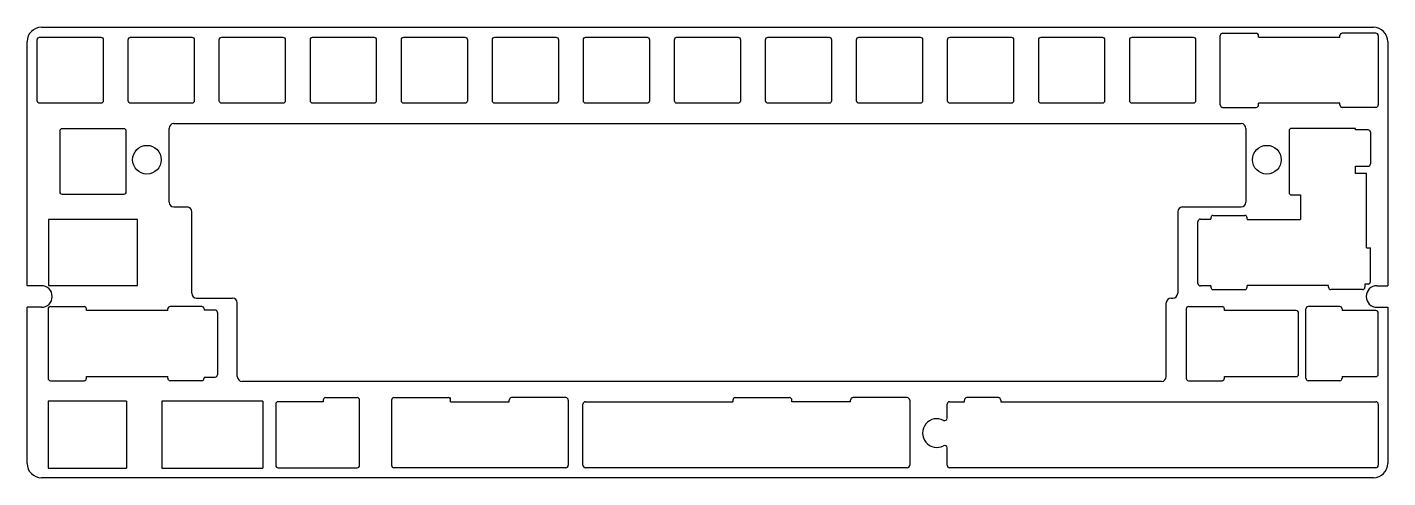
# Model space of a CAD drawing. Header units: millimetres. Extents: x 126 to 411, y 116 to 210.
import ezdxf

# ---------------------------------------------------------------- set-up
doc = ezdxf.new("R2010")
doc.units = ezdxf.units.MM

msp = doc.modelspace()

# ---------------------------------------------------------------- linework, layer by layer
for p, q in [((129.11, 210.46), (407.81, 210.46)), ((375.76, 194.21), (375.76, 208.71)), ((383.78, 208.36), (400.8, 208.36)), ((408.81, 208.71), (408.81, 194.21)), ((126.11, 156.41), (126.11, 207.46)), ((410.81, 207.46), (410.81, 156.41)), ((400.8, 194.56), (383.78, 194.56)), ((155.79, 173.88), (155.79, 189.31)), ((156.79, 190.31), (380.14, 190.31)), ((381.14, 189.31), (381.14, 173.88)), ((390.15, 188.81), (390.15, 175.91)), ((404.05, 189.31), (390.65, 189.31)), ((404.05, 189), (404.05, 189.31)), ((404.05, 179.88), (404.05, 181.4)), ((406.33, 179.88), (404.05, 179.88)), ((406.33, 164.37), (406.33, 179.88)), ((390.65, 175.41), (392.53, 175.41)), ((392.53, 175.41), (392.53, 170.26)), ((156.79, 172.88), (159.55, 172.88)), ((160.55, 154.83), (160.55, 171.88)), ((366.85, 171.88), (366.85, 154.83)), ((367.85, 172.88), (380.14, 172.88)), ((371.1, 156.86), (371.1, 169.86)), ((371.6, 170.36), (373.79, 170.36)), ((381.39, 170.26), (392.53, 170.26)), ((161.55, 153.83), (169.08, 153.83)), ((365.47, 153.83), (365.85, 153.83)), ((373.79, 156.36), (371.6, 156.36)), ((398.42, 156.46), (381.39, 156.46)), ((126.11, 119.26), (126.11, 151.91)), ((130.49, 151.56), (130.49, 137.06)), ((155.53, 151.21), (138.51, 151.21)), ((165.43, 151.31), (163.13, 151.31)), ((170.08, 137.41), (170.08, 152.83)), ((364.47, 137.41), (364.47, 152.83)), ((368.62, 151.56), (368.62, 137.06)), ((391.64, 151.21), (376.63, 151.21)), ((408.31, 151.21), (401.26, 151.21)), ((410.81, 151.91), (410.81, 119.26)), ((165.93, 150.81), (165.93, 137.81)), ((392.14, 137.91), (392.14, 150.71)), ((408.81, 137.91), (408.81, 150.71)), ((138.51, 137.41), (155.53, 137.41)), ((163.13, 137.31), (165.43, 137.31)), ((376.63, 137.41), (391.64, 137.41)), ((401.26, 137.41), (408.31, 137.41)), ((363.47, 136.41), (171.08, 136.41)), ((146.88, 132.26), (130.49, 132.26)), ((130.49, 132.26), (130.49, 118.26)), ((146.88, 132.26), (146.88, 118.26)), ((175.45, 132.26), (154.31, 132.26)), ((154.31, 132.26), (154.31, 118.26)), ((175.45, 132.26), (175.45, 118.26)), ((178.12, 131.66), (178.12, 118.86)), ((188.05, 132.16), (178.62, 132.16)), ((214.71, 132.16), (226.97, 132.16)), ((242.41, 118.86), (242.41, 131.66)), ((242.91, 132.16), (273.78, 132.16)), ((298.41, 132.16), (286.14, 132.16)), ((318.61, 128.7), (318.61, 131.66)), ((319.11, 132.16), (322.23, 132.16)), ((329.83, 132.16), (408.31, 132.16)), ((408.81, 131.66), (408.81, 118.86)), ((318.61, 118.86), (318.61, 122.52)), ((130.49, 118.26), (146.88, 118.26)), ((154.31, 118.26), (175.45, 118.26)), ((178.62, 118.36), (195.15, 118.36)), ((238.83, 118.36), (202.84, 118.36)), ((310.27, 118.36), (242.91, 118.36)), ((408.31, 118.36), (319.11, 118.36)), ((407.81, 116.26), (129.11, 116.26))]:
    msp.add_line(p, q)
at = {"linetype": 'Continuous'}
for p, q in [((376.26, 209.21), (383.28, 209.21)), ((383.78, 208.36), (383.78, 208.71)), ((400.8, 208.36), (400.8, 208.71)), ((408.31, 209.21), (401.3, 209.21)), ((376.26, 193.71), (383.28, 193.71)), ((383.78, 194.21), (383.78, 194.56)), ((400.8, 194.21), (400.8, 194.56)), ((408.31, 193.71), (401.3, 193.71)), ((406.68, 189), (404.05, 189)), ((407.18, 188.5), (407.18, 181.9)), ((404.05, 181.4), (406.68, 181.4)), ((374.29, 171.11), (380.89, 171.11)), ((373.79, 170.61), (373.79, 170.36)), ((381.39, 170.36), (381.39, 170.61)), ((406.33, 164.37), (407.18, 164.37)), ((407.18, 157.27), (407.18, 164.37)), ((406.02, 156.77), (406.02, 156.11)), ((406.68, 156.77), (406.02, 156.77)), ((129.09, 156.41), (126.11, 156.41)), ((373.79, 156.36), (373.79, 156.11)), ((374.29, 155.61), (380.89, 155.61)), ((381.39, 156.11), (381.39, 156.46)), ((398.42, 156.11), (398.42, 156.36)), ((405.52, 155.61), (398.92, 155.61)), ((408.54, 156.41), (410.81, 156.41)), ((129.09, 151.91), (126.11, 151.91)), ((130.99, 152.06), (138.01, 152.06)), ((138.51, 151.21), (138.51, 151.56)), ((155.53, 151.21), (155.53, 151.56)), ((162.63, 152.06), (156.03, 152.06)), ((163.13, 151.56), (163.13, 151.31)), ((369.12, 152.06), (376.13, 152.06)), ((376.63, 151.21), (376.63, 151.56)), ((393.66, 137.06), (393.66, 151.56)), ((400.76, 152.06), (394.16, 152.06)), ((401.26, 151.56), (401.26, 151.21)), ((408.54, 151.91), (410.81, 151.91)), ((138.51, 137.06), (138.51, 137.41)), ((155.53, 137.06), (155.53, 137.41)), ((163.13, 137.31), (163.13, 137.06)), ((376.63, 137.06), (376.63, 137.41)), ((401.26, 137.41), (401.26, 137.06)), ((130.99, 136.56), (138.01, 136.56)), ((162.63, 136.56), (156.03, 136.56)), ((369.12, 136.56), (376.13, 136.56)), ((400.76, 136.56), (394.16, 136.56)), ((188.05, 132.51), (188.05, 132.16)), ((188.55, 133.01), (195.15, 133.01)), ((195.65, 118.86), (195.65, 132.51)), ((202.34, 132.51), (202.34, 118.86)), ((202.84, 133.01), (214.21, 133.01)), ((214.7, 132.26), (214.7, 133.01)), ((214.71, 132.16), (214.71, 132.51)), ((226.97, 132.16), (226.97, 132.51)), ((238.83, 133.01), (227.47, 133.01)), ((239.33, 132.51), (239.33, 118.86)), ((273.78, 132.51), (273.78, 132.16)), ((274.28, 133.01), (285.64, 133.01)), ((286.14, 132.16), (286.14, 132.51)), ((298.41, 132.16), (298.41, 132.51)), ((310.27, 133.01), (298.91, 133.01)), ((310.77, 132.51), (310.77, 118.86)), ((322.23, 132.16), (322.23, 132.51)), ((329.33, 133.01), (322.73, 133.01)), ((329.83, 132.51), (329.83, 132.16))]:
    msp.add_line(p, q, dxfattribs=at)
for points in [[(142.01, 207.86), (142.01, 195.06, -0.414214), (141.51, 194.56), (128.71, 194.56, -0.414214), (128.21, 195.06), (128.21, 207.86, -0.414214), (128.71, 208.36), (141.51, 208.36, -0.414214)], [(161.06, 207.86), (161.06, 195.06, -0.414214), (160.56, 194.56), (147.76, 194.56, -0.414214), (147.26, 195.06), (147.26, 207.86, -0.414214), (147.76, 208.36), (160.56, 208.36, -0.414214)], [(180.11, 207.86), (180.11, 195.06, -0.414214), (179.61, 194.56), (166.81, 194.56, -0.414214), (166.31, 195.06), (166.31, 207.86, -0.414214), (166.81, 208.36), (179.61, 208.36, -0.414214)], [(199.16, 207.86), (199.16, 195.06, -0.414214), (198.66, 194.56), (185.86, 194.56, -0.414214), (185.36, 195.06), (185.36, 207.86, -0.414214), (185.86, 208.36), (198.66, 208.36, -0.414214)], [(218.21, 207.86), (218.21, 195.06, -0.414214), (217.71, 194.56), (204.91, 194.56, -0.414214), (204.41, 195.06), (204.41, 207.86, -0.414214), (204.91, 208.36), (217.71, 208.36, -0.414214)], [(237.26, 207.86), (237.26, 195.06, -0.414214), (236.76, 194.56), (223.96, 194.56, -0.414214), (223.46, 195.06), (223.46, 207.86, -0.414214), (223.96, 208.36), (236.76, 208.36, -0.414214)], [(256.31, 207.86), (256.31, 195.06, -0.414214), (255.81, 194.56), (243.01, 194.56, -0.414214), (242.51, 195.06), (242.51, 207.86, -0.414214), (243.01, 208.36), (255.81, 208.36, -0.414214)], [(275.36, 207.86), (275.36, 195.06, -0.414214), (274.86, 194.56), (262.06, 194.56, -0.414214), (261.56, 195.06), (261.56, 207.86, -0.414214), (262.06, 208.36), (274.86, 208.36, -0.414214)], [(294.41, 207.86), (294.41, 195.06, -0.414214), (293.91, 194.56), (281.11, 194.56, -0.414214), (280.61, 195.06), (280.61, 207.86, -0.414214), (281.11, 208.36), (293.91, 208.36, -0.414214)], [(313.46, 207.86), (313.46, 195.06, -0.414214), (312.96, 194.56), (300.16, 194.56, -0.414214), (299.66, 195.06), (299.66, 207.86, -0.414214), (300.16, 208.36), (312.96, 208.36, -0.414214)], [(332.51, 207.86), (332.51, 195.06, -0.414214), (332.01, 194.56), (319.21, 194.56, -0.414214), (318.71, 195.06), (318.71, 207.86, -0.414214), (319.21, 208.36), (332.01, 208.36, -0.414214)], [(351.56, 207.86), (351.56, 195.06, -0.414214), (351.06, 194.56), (338.26, 194.56, -0.414214), (337.76, 195.06), (337.76, 207.86, -0.414214), (338.26, 208.36), (351.06, 208.36, -0.414214)], [(370.61, 207.86), (370.61, 195.06, -0.414214), (370.11, 194.56), (357.31, 194.56, -0.414214), (356.81, 195.06), (356.81, 207.86, -0.414214), (357.31, 208.36), (370.11, 208.36, -0.414214)], [(146.78, 188.81), (146.78, 176.01, -0.414214), (146.28, 175.51), (133.48, 175.51, -0.414214), (132.98, 176.01), (132.98, 188.81, -0.414214), (133.48, 189.31), (146.28, 189.31, -0.414214)]]:
    msp.add_lwpolyline(points, format="xyb", close=True)
msp.add_lwpolyline([(130.59, 170.26), (130.59, 156.46), (149.16, 156.46), (149.16, 170.26)], close=True)
for centre in [(151.16, 182.76), (385.51, 182.76)]:
    msp.add_circle(centre, 3, dxfattribs=at)
for centre, radius, start, end in [((129.11, 207.46), 3, 90, 180), ((376.26, 208.71), 0.5, 90, 180), ((407.81, 207.46), 3, 0, 90), ((408.31, 208.71), 0.5, 0, 90), ((376.26, 194.21), 0.5, 180, 270), ((408.31, 194.21), 0.5, 270, 0), ((156.79, 189.31), 1, 90, 180), ((380.14, 189.31), 1, 0, 90), ((390.65, 188.81), 0.5, 90, 180), ((156.79, 173.88), 1, 180, 270), ((380.14, 173.88), 1, 270, 0), ((390.65, 175.91), 0.5, 180, 270), ((159.55, 171.88), 1, 0, 90), ((367.85, 171.88), 1, 90, 180), ((371.6, 169.86), 0.5, 90, 180), ((371.6, 156.86), 0.5, 180, 270), ((161.55, 154.83), 1, 180, 270), ((169.08, 152.83), 1, 0, 90), ((365.47, 152.83), 1, 90, 180), ((365.85, 154.83), 1, 270, 0), ((130.99, 151.56), 0.5, 90, 180), ((165.43, 150.81), 0.5, 0, 90), ((369.12, 151.56), 0.5, 90, 180), ((391.64, 150.71), 0.5, 0, 90), ((408.31, 150.71), 0.5, 0, 90), ((130.99, 137.06), 0.5, 180, 270), ((165.43, 137.81), 0.5, 270, 0), ((171.08, 137.41), 1, 180, 270), ((363.47, 137.41), 1, 270, 0), ((369.12, 137.06), 0.5, 180, 270), ((391.64, 137.91), 0.5, 270, 0), ((408.31, 137.91), 0.5, 270, 0), ((178.62, 131.66), 0.5, 90, 180), ((242.91, 131.66), 0.5, 90, 180), ((319.11, 131.66), 0.5, 90, 180), ((408.31, 131.66), 0.5, 0, 90), ((316.46, 125.61), 3, 61.8802, 298.1198), ((318.11, 128.7), 0.5, 241.8802, 0), ((318.11, 122.52), 0.5, 0, 118.1198), ((129.11, 119.26), 3, 180, 270), ((178.62, 118.86), 0.5, 180, 270), ((195.15, 118.86), 0.5, 270, 0), ((202.84, 118.86), 0.5, 180, 270), ((238.83, 118.86), 0.5, 270, 0), ((242.91, 118.86), 0.5, 180, 270), ((310.27, 118.86), 0.5, 270, 0), ((319.11, 118.86), 0.5, 180, 270), ((407.81, 119.26), 3, 270, 0), ((408.31, 118.86), 0.5, 270, 0)]:
    msp.add_arc(centre, radius, start, end)
for centre, radius, start, end in [((383.28, 208.71), 0.5, 0, 90), ((401.3, 208.71), 0.5, 90, 180), ((383.28, 194.21), 0.5, 270, 0), ((401.3, 194.21), 0.5, 180, 270), ((406.68, 188.5), 0.5, 0, 90), ((406.68, 181.9), 0.5, 270, 0), ((374.29, 170.61), 0.5, 90, 180), ((380.89, 170.61), 0.5, 0, 90), ((406.68, 157.27), 0.5, 270, 0), ((129.09, 154.16), 2.25, 270, 90), ((374.29, 156.11), 0.5, 180, 270), ((380.89, 156.11), 0.5, 270, 0), ((398.92, 156.11), 0.5, 180, 270), ((405.52, 156.11), 0.5, 270, 0), ((408.54, 154.16), 2.25, 90, 270), ((138.01, 151.56), 0.5, 0, 90), ((156.03, 151.56), 0.5, 90, 180), ((162.63, 151.56), 0.5, 0, 90), ((376.13, 151.56), 0.5, 0, 90), ((394.16, 151.56), 0.5, 90, 180), ((400.76, 151.56), 0.5, 0, 90), ((138.01, 137.06), 0.5, 270, 0), ((156.03, 137.06), 0.5, 180, 270), ((162.63, 137.06), 0.5, 270, 360), ((376.13, 137.06), 0.5, 270, 360), ((394.16, 137.06), 0.5, 180, 270), ((400.76, 137.06), 0.5, 270, 0), ((188.55, 132.51), 0.5, 90, 180), ((195.15, 132.51), 0.5, 0, 90), ((202.84, 132.51), 0.5, 90, 180), ((214.21, 132.51), 0.5, 0, 90), ((227.47, 132.51), 0.5, 90, 180), ((238.83, 132.51), 0.5, 0, 90), ((274.28, 132.51), 0.5, 90, 180), ((285.64, 132.51), 0.5, 0, 90), ((298.91, 132.51), 0.5, 90, 180), ((310.27, 132.51), 0.5, 0, 90), ((322.73, 132.51), 0.5, 90, 180), ((329.33, 132.51), 0.5, 0, 90)]:
    msp.add_arc(centre, radius, start, end, dxfattribs=at)

doc.saveas('drawing.dxf')
